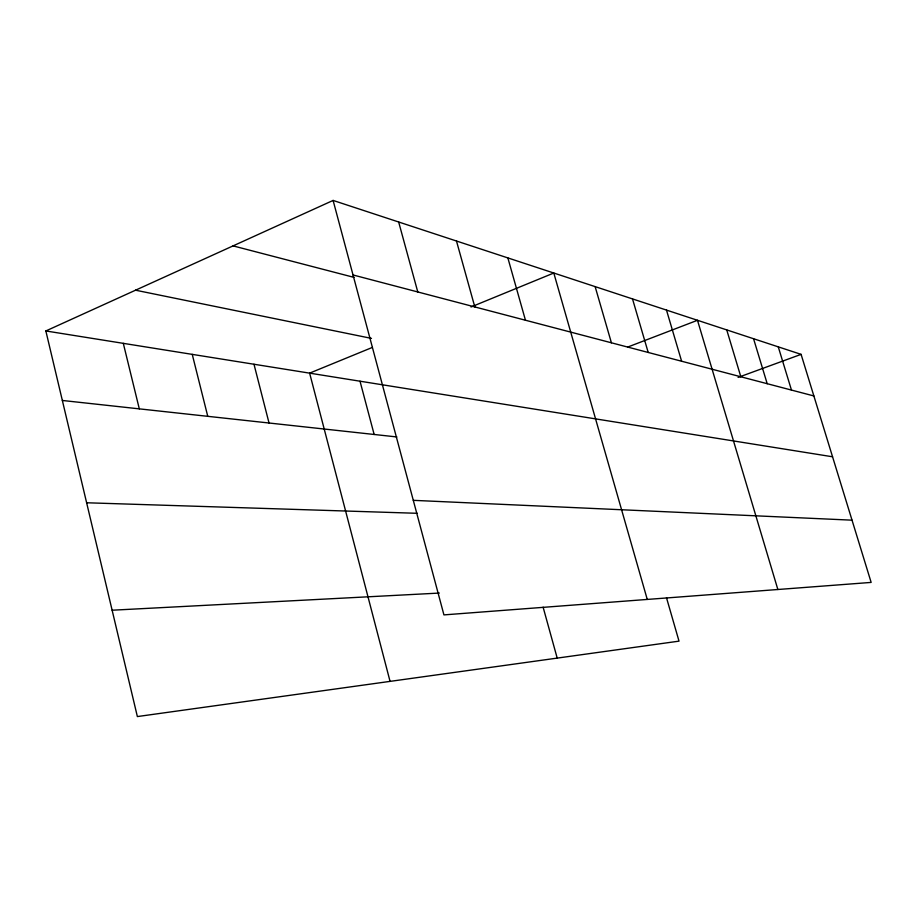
<?xml version="1.0" encoding="UTF-8"?>
<svg xmlns="http://www.w3.org/2000/svg" width="917" height="917" viewBox="0 0 917 917"><rect width="100%" height="100%" fill="white"/><g stroke="black" fill="none" stroke-linecap="round" stroke-linejoin="round"><path stroke-width="1.38" d="M666.487 597.701L679.016 641.143L137.367 716.567L45.85 330.957L333.1 200.433L801.091 354.363L871.15 582.41L443.931 614.894L333.1 200.433M372.371 347.417L309.625 373.139L390.057 681.377M471.006 306.977L553.799 273.025L647.264 599.431M627.858 347.004L697.493 320.285L777.857 589.505M738.093 377.414L801.091 354.363M112.126 610.218L439.335 593.07M86.622 502.768L417.281 513.302M413.303 500.338L852.031 520.168M62.345 400.465L396.866 436.95M45.85 330.957L832.556 456.781M135.544 290.196L371.477 338.396M233.067 245.882L354.008 277.381M353.022 274.962L813.86 395.949M778.269 346.855L791.463 390.069M753.556 338.728L767.197 383.696M726.734 329.902L740.844 376.784M666.487 310.084L681.618 361.229M632.512 298.919L648.204 352.46M595.133 286.62L611.41 342.798M507.858 257.918L525.452 320.228M456.483 241.022L474.811 306.931M543.116 607.18L557.204 658.108M398.666 222.006L417.774 291.961M360.014 381.197L374.159 434.475M253.986 364.244L269.036 423.012M192.238 354.363L207.758 416.318M123.302 343.336L139.304 408.856"/></g></svg>
